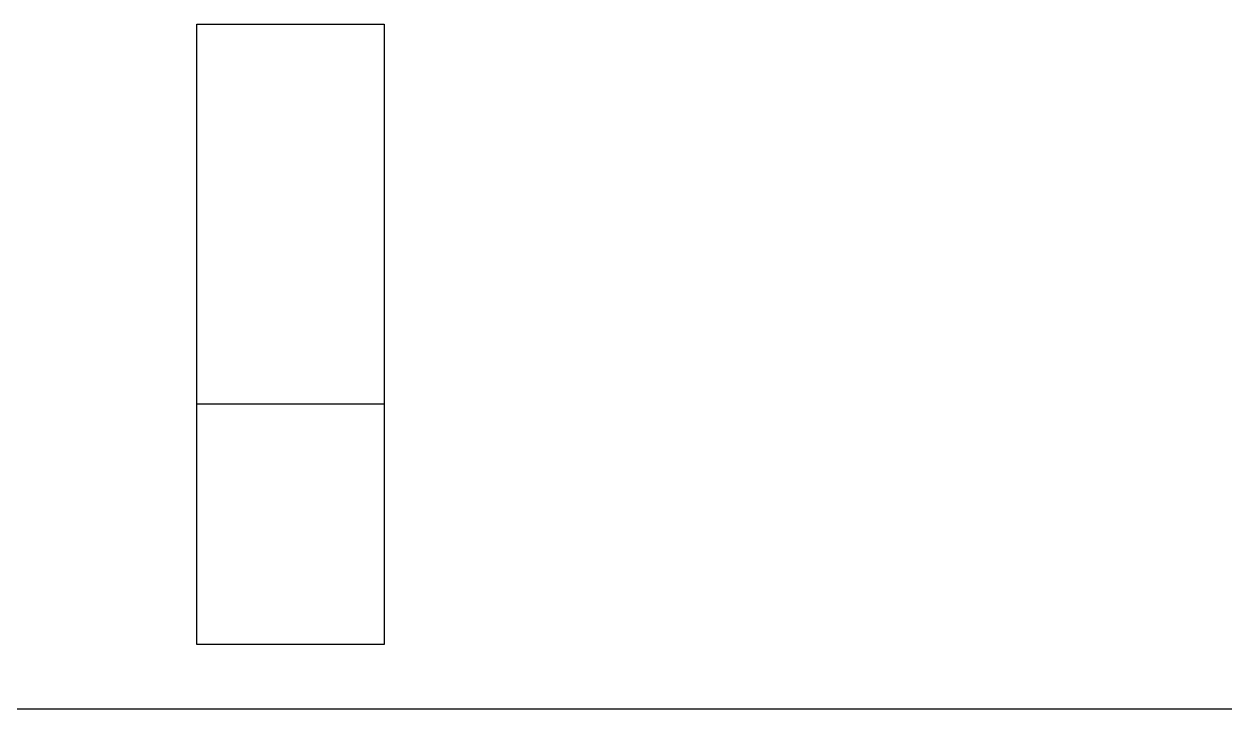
# Model space of a CAD drawing. Extents: x -260425 to 1294666, y -169889 to -2349.
# Drawn here: x 1000420 to 1001127, y -26242 to -25839 of the extents above; entities that cross this region are included whole.
import ezdxf
from ezdxf.enums import TextEntityAlignment as Align

# ---------------------------------------------------------------- set-up
doc = ezdxf.new("R2010")
doc.units = 0
doc.header["$LTSCALE"] = 100
doc.styles.add('1ISOCPEUR', font='isocpeui.ttf', dxfattribs={"height": 250})

# ---------------------------------------------------------------- blocks, each defined once
blk = doc.blocks.new('*U214')
at = {"color": 0, "linetype": 'ByBlock', "lineweight": -2}
for p, q in [((394.485, 18.061), (405.515, 18.061)), ((394.485, -18.442), (394.485, 18.061)), ((405.515, 18.061), (405.515, -18.442)), ((394.485, -4.282), (405.515, -4.282)), ((405.515, -18.442), (394.485, -18.442)), ((174.5, -22.225), (625.5, -22.225))]:
    blk.add_line(p, q, dxfattribs=at)
at = {"color": 0, "lineweight": -2, "style": '1ISOCPEUR', "oblique": 15, "flags": 8}
blk.add_attdef('НАИМЕНОВАНИЕ', text='', height=25, dxfattribs=at).set_placement((750, 10.425), align=Align.MIDDLE_LEFT)

msp = doc.modelspace()

# ---------------------------------------------------------------- block references
at = {"xscale": 10, "yscale": 10, "zscale": 10}
msp.add_blockref('*U214', (996576.69, -26019.92), dxfattribs=at)

doc.saveas('drawing.dxf')
